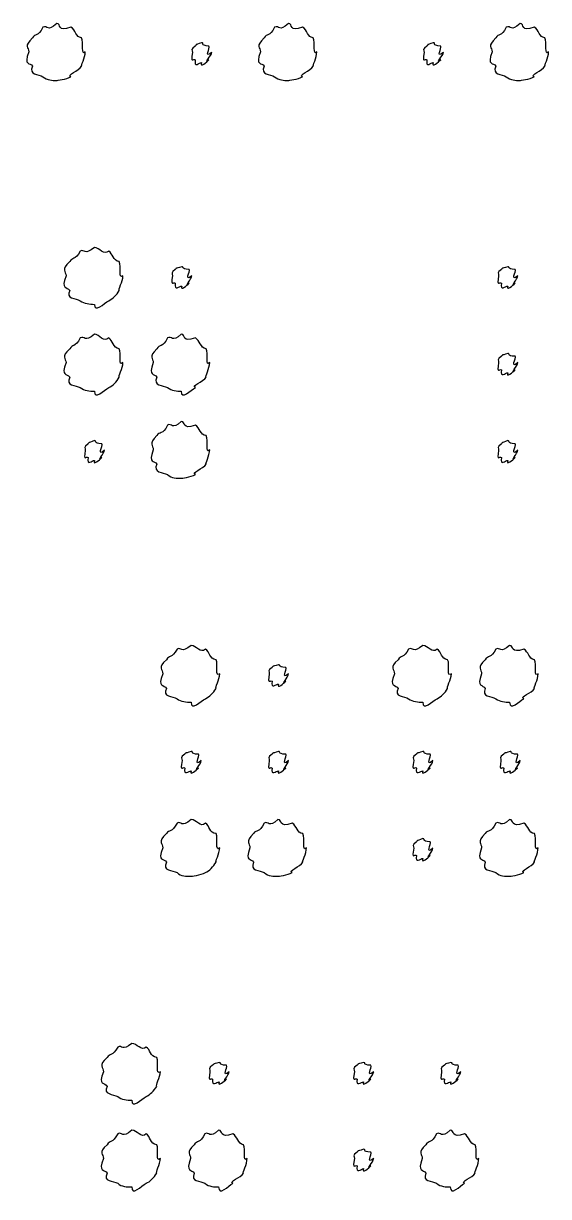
# Model space of a CAD drawing. Header units: millimetres. Extents: x -178 to -32, y 41 to 266.
# Drawn here: x -87.53 to -81.22, y 197.45 to 211.54 of the extents above; entities that cross this region are included whole.
import ezdxf

# ---------------------------------------------------------------- set-up
doc = ezdxf.new("R2010")
doc.units = ezdxf.units.MM
doc.layers.get('0').update_dxf_attribs({"linetype": 'CONTINUOUS'})

msp = doc.modelspace()

# ---------------------------------------------------------------- linework, layer by layer
at = {"color": 0}
for p, q in [((-87.1287, 211.539), (-87.1287, 211.539)), ((-84.3467, 211.539), (-84.3467, 211.539)), ((-81.5643, 211.539), (-81.5643, 211.539)), ((-85.3885, 211.307), (-85.3885, 211.307)), ((-82.6061, 211.307), (-82.6061, 211.307)), ((-86.6754, 208.849), (-86.6754, 208.849)), ((-85.628, 208.617), (-85.628, 208.617)), ((-81.7118, 208.617), (-81.7118, 208.617)), ((-86.6754, 207.807), (-86.6754, 207.807)), ((-85.6336, 207.807), (-85.6336, 207.807)), ((-81.7118, 207.575), (-81.7118, 207.575)), ((-85.6336, 206.76), (-85.6336, 206.76)), ((-86.6754, 206.528), (-86.6754, 206.528)), ((-81.7118, 206.528), (-81.7118, 206.528)), ((-85.5137, 204.068), (-85.5137, 204.068)), ((-82.7313, 204.068), (-82.7313, 204.068)), ((-81.6896, 204.068), (-81.6896, 204.068)), ((-84.4663, 203.837), (-84.4663, 203.837)), ((-85.5137, 202.795), (-85.5137, 202.795)), ((-84.4663, 202.795), (-84.4663, 202.795)), ((-82.7313, 202.795), (-82.7313, 202.795)), ((-81.6843, 202.795), (-81.6843, 202.795)), ((-85.5137, 201.979), (-85.5137, 201.979)), ((-84.4719, 201.979), (-84.4719, 201.979)), ((-81.6896, 201.979), (-81.6896, 201.979)), ((-82.7313, 201.748), (-82.7313, 201.748)), ((-86.2263, 199.289), (-86.2263, 199.289)), ((-85.1789, 199.058), (-85.1789, 199.058)), ((-83.4439, 199.058), (-83.4439, 199.058)), ((-82.3965, 199.058), (-82.3965, 199.058)), ((-86.2263, 198.247), (-86.2263, 198.247)), ((-85.1845, 198.247), (-85.1845, 198.247)), ((-82.4022, 198.247), (-82.4022, 198.247)), ((-83.4439, 198.016), (-83.4439, 198.016))]:
    msp.add_line(p, q, dxfattribs=at)
for points in [[(-87.2942, 211.495), (-87.352, 211.369), (-87.3905, 211.423), (-87.4208, 211.368)], [(-87.1287, 211.539), (-87.2419, 211.428), (-87.2391, 211.523), (-87.2942, 211.495)], [(-86.958, 211.495), (-87.1287, 211.428), (-87.0694, 211.539), (-87.1287, 211.539)], [(-86.831, 211.368), (-86.9001, 211.369), (-86.9029, 211.464), (-86.958, 211.495)], [(-84.5118, 211.495), (-84.5697, 211.369), (-84.6085, 211.423), (-84.6388, 211.368)], [(-84.3467, 211.539), (-84.4596, 211.428), (-84.4568, 211.523), (-84.5118, 211.495)], [(-84.1756, 211.495), (-84.3467, 211.428), (-84.2874, 211.539), (-84.3467, 211.539)], [(-84.049, 211.368), (-84.1177, 211.369), (-84.1206, 211.464), (-84.1756, 211.495)], [(-81.7298, 211.495), (-81.7876, 211.369), (-81.8261, 211.423), (-81.8564, 211.368)], [(-81.5643, 211.539), (-81.6772, 211.428), (-81.6744, 211.523), (-81.7298, 211.495)], [(-81.3932, 211.495), (-81.5643, 211.428), (-81.5051, 211.539), (-81.5643, 211.539)], [(-81.2666, 211.368), (-81.3354, 211.369), (-81.3382, 211.464), (-81.3932, 211.495)], [(-87.4208, 211.368), (-87.5284, 211.259), (-87.4649, 211.255), (-87.4649, 211.197)], [(-86.7869, 211.197), (-86.8423, 211.142), (-86.801, 211.312), (-86.831, 211.368)], [(-84.6388, 211.368), (-84.746, 211.259), (-84.6829, 211.255), (-84.6829, 211.197)], [(-84.0049, 211.197), (-84.0599, 211.142), (-84.0186, 211.312), (-84.049, 211.368)], [(-81.8564, 211.368), (-81.964, 211.259), (-81.9005, 211.255), (-81.9005, 211.197)], [(-81.2225, 211.197), (-81.2775, 211.142), (-81.2363, 211.312), (-81.2666, 211.368)], [(-85.4654, 211.268), (-85.526, 211.226), (-85.4985, 211.22), (-85.4985, 211.191)], [(-85.3885, 211.307), (-85.4819, 211.274), (-85.4435, 211.293), (-85.4654, 211.268)], [(-85.3003, 211.268), (-85.416, 211.274), (-85.3511, 211.307), (-85.3885, 211.307)], [(-85.2671, 211.191), (-85.3719, 211.109), (-85.278, 211.247), (-85.3003, 211.268)], [(-82.6834, 211.268), (-82.744, 211.226), (-82.7162, 211.22), (-82.7162, 211.191)], [(-82.6061, 211.307), (-82.6999, 211.274), (-82.6611, 211.293), (-82.6834, 211.268)], [(-82.5179, 211.268), (-82.6336, 211.274), (-82.5687, 211.307), (-82.6061, 211.307)], [(-82.4847, 211.191), (-82.5895, 211.109), (-82.4957, 211.247), (-82.5179, 211.268)], [(-87.4649, 211.197), (-87.5284, 211.02), (-87.4497, 211.077), (-87.4208, 211.026)], [(-86.831, 211.026), (-86.8423, 211.02), (-86.7869, 211.133), (-86.7869, 211.197)], [(-85.4985, 211.191), (-85.526, 211.045), (-85.4876, 211.128), (-85.4654, 211.103)], [(-85.4654, 211.103), (-85.4819, 210.998), (-85.4174, 211.07), (-85.3885, 211.07)], [(-85.3885, 211.07), (-85.416, 210.998), (-85.3221, 211.081), (-85.3003, 211.103)], [(-85.3003, 211.103), (-85.3719, 211.045), (-85.2671, 211.158), (-85.2671, 211.191)], [(-84.6829, 211.197), (-84.746, 211.02), (-84.6677, 211.077), (-84.6388, 211.026)], [(-84.049, 211.026), (-84.0599, 211.02), (-84.0049, 211.133), (-84.0049, 211.197)], [(-82.7162, 211.191), (-82.744, 211.045), (-82.7052, 211.128), (-82.6834, 211.103)], [(-82.6834, 211.103), (-82.6999, 210.998), (-82.635, 211.07), (-82.6061, 211.07)], [(-82.6061, 211.07), (-82.6336, 210.998), (-82.5398, 211.081), (-82.5179, 211.103)], [(-82.5179, 211.103), (-82.5895, 211.045), (-82.4847, 211.158), (-82.4847, 211.191)], [(-81.9005, 211.197), (-81.964, 211.02), (-81.8854, 211.077), (-81.8564, 211.026)], [(-81.2666, 211.026), (-81.2775, 211.02), (-81.2225, 211.133), (-81.2225, 211.197)], [(-87.4208, 211.026), (-87.4705, 210.917), (-87.3492, 210.932), (-87.2942, 210.899)], [(-86.958, 210.899), (-87.0186, 210.917), (-86.8602, 210.973), (-86.831, 211.026)], [(-84.6388, 211.026), (-84.6882, 210.917), (-84.5672, 210.932), (-84.5118, 210.899)], [(-84.1756, 210.899), (-84.2363, 210.917), (-84.0779, 210.973), (-84.049, 211.026)], [(-81.8564, 211.026), (-81.9062, 210.917), (-81.7848, 210.932), (-81.7298, 210.899)], [(-81.3932, 210.899), (-81.4539, 210.917), (-81.2955, 210.973), (-81.2666, 211.026)], [(-87.2942, 210.899), (-87.2419, 210.855), (-87.1837, 210.855), (-87.1287, 210.855)], [(-87.1287, 210.855), (-87.1287, 210.855), (-87.013, 210.869), (-86.958, 210.899)], [(-84.5118, 210.899), (-84.4596, 210.855), (-84.4017, 210.855), (-84.3467, 210.855)], [(-84.3467, 210.855), (-84.3467, 210.855), (-84.2306, 210.869), (-84.1756, 210.899)], [(-81.7298, 210.899), (-81.6772, 210.855), (-81.6194, 210.855), (-81.5643, 210.855)], [(-81.5643, 210.855), (-81.5643, 210.855), (-81.4486, 210.869), (-81.3932, 210.899)], [(-86.6754, 208.849), (-86.7982, 208.747), (-86.7911, 208.834), (-86.8461, 208.805)], [(-86.5046, 208.805), (-86.5625, 208.747), (-86.6161, 208.849), (-86.6754, 208.849)], [(-86.9731, 208.678), (-87.0846, 208.578), (-87.0172, 208.565), (-87.0172, 208.507)], [(-86.8461, 208.805), (-86.9082, 208.689), (-86.9428, 208.733), (-86.9731, 208.678)], [(-86.3776, 208.678), (-86.4563, 208.689), (-86.4521, 208.774), (-86.5046, 208.805)], [(-86.3335, 208.507), (-86.3942, 208.46), (-86.3473, 208.623), (-86.3776, 208.678)], [(-85.7052, 208.584), (-85.7617, 208.548), (-85.7384, 208.536), (-85.7384, 208.507)], [(-85.628, 208.617), (-85.7176, 208.592), (-85.6834, 208.606), (-85.7052, 208.584)], [(-85.5398, 208.584), (-85.6516, 208.592), (-85.5909, 208.617), (-85.628, 208.617)], [(-85.507, 208.507), (-85.6075, 208.431), (-85.5179, 208.562), (-85.5398, 208.584)], [(-81.7891, 208.584), (-81.8494, 208.548), (-81.8219, 208.536), (-81.8219, 208.507)], [(-81.7118, 208.617), (-81.8053, 208.592), (-81.7668, 208.606), (-81.7891, 208.584)], [(-81.6236, 208.584), (-81.7393, 208.592), (-81.6744, 208.617), (-81.7118, 208.617)], [(-81.5904, 208.507), (-81.6952, 208.431), (-81.6014, 208.562), (-81.6236, 208.584)], [(-87.0172, 208.507), (-87.0846, 208.339), (-87.0021, 208.385), (-86.9731, 208.33)], [(-86.3776, 208.33), (-86.3942, 208.339), (-86.3335, 208.443), (-86.3335, 208.507)], [(-85.7384, 208.507), (-85.7617, 208.365), (-85.7275, 208.441), (-85.7052, 208.419)], [(-85.7052, 208.419), (-85.7176, 208.321), (-85.6569, 208.385), (-85.628, 208.385)], [(-85.628, 208.385), (-85.6516, 208.321), (-85.562, 208.396), (-85.5398, 208.419)], [(-85.5398, 208.419), (-85.6075, 208.365), (-85.507, 208.47), (-85.507, 208.507)], [(-81.8219, 208.507), (-81.8494, 208.365), (-81.8109, 208.441), (-81.7891, 208.419)], [(-81.7891, 208.419), (-81.8053, 208.321), (-81.7407, 208.385), (-81.7118, 208.385)], [(-81.7118, 208.385), (-81.7393, 208.321), (-81.6455, 208.396), (-81.6236, 208.419)], [(-81.6236, 208.419), (-81.6952, 208.365), (-81.5904, 208.47), (-81.5904, 208.507)], [(-86.9731, 208.33), (-87.0253, 208.233), (-86.9015, 208.238), (-86.8461, 208.209)], [(-86.5046, 208.209), (-86.4563, 208.233), (-86.4108, 208.278), (-86.3776, 208.33)], [(-86.8461, 208.209), (-86.7982, 208.173), (-86.7332, 208.165), (-86.6754, 208.165)], [(-86.6754, 208.165), (-86.681, 208.056), (-86.5597, 208.179), (-86.5046, 208.209)], [(-86.8461, 207.763), (-86.9082, 207.641), (-86.9428, 207.688), (-86.9731, 207.631)], [(-86.6754, 207.807), (-86.7982, 207.699), (-86.7911, 207.792), (-86.8461, 207.763)], [(-86.5046, 207.763), (-86.5625, 207.699), (-86.6161, 207.807), (-86.6754, 207.807)], [(-86.3776, 207.631), (-86.4563, 207.641), (-86.4521, 207.732), (-86.5046, 207.763)], [(-85.7991, 207.763), (-85.8569, 207.641), (-85.8954, 207.688), (-85.9257, 207.631)], [(-85.6336, 207.807), (-85.7465, 207.699), (-85.7437, 207.792), (-85.7991, 207.763)], [(-85.4629, 207.763), (-85.6336, 207.699), (-85.5744, 207.807), (-85.6336, 207.807)], [(-85.3359, 207.631), (-85.405, 207.641), (-85.4075, 207.732), (-85.4629, 207.763)], [(-86.9731, 207.631), (-87.0846, 207.527), (-87.0172, 207.52), (-87.0172, 207.465)], [(-86.3335, 207.465), (-86.3942, 207.41), (-86.3473, 207.575), (-86.3776, 207.631)], [(-85.9257, 207.631), (-86.0333, 207.527), (-85.9698, 207.52), (-85.9698, 207.465)], [(-85.2918, 207.465), (-85.3468, 207.41), (-85.3055, 207.575), (-85.3359, 207.631)], [(-81.7118, 207.575), (-81.8053, 207.545), (-81.7668, 207.564), (-81.7891, 207.542)], [(-81.6236, 207.542), (-81.7393, 207.545), (-81.6744, 207.575), (-81.7118, 207.575)], [(-87.0172, 207.465), (-87.0846, 207.292), (-87.0021, 207.344), (-86.9731, 207.289)], [(-86.3776, 207.289), (-86.3942, 207.292), (-86.3335, 207.402), (-86.3335, 207.465)], [(-85.9698, 207.465), (-86.0333, 207.292), (-85.9547, 207.344), (-85.9257, 207.289)], [(-85.3359, 207.289), (-85.3468, 207.292), (-85.2918, 207.402), (-85.2918, 207.465)], [(-81.7891, 207.542), (-81.8494, 207.501), (-81.8219, 207.494), (-81.8219, 207.465)], [(-81.8219, 207.465), (-81.8494, 207.318), (-81.8109, 207.399), (-81.7891, 207.377)], [(-81.5904, 207.465), (-81.6952, 207.384), (-81.6014, 207.52), (-81.6236, 207.542)], [(-81.6236, 207.377), (-81.6952, 207.318), (-81.5904, 207.428), (-81.5904, 207.465)], [(-86.9731, 207.289), (-87.0253, 207.185), (-86.9015, 207.196), (-86.8461, 207.167)], [(-86.5046, 207.167), (-86.4563, 207.185), (-86.4108, 207.236), (-86.3776, 207.289)], [(-85.9257, 207.289), (-85.9755, 207.185), (-85.8541, 207.196), (-85.7991, 207.167)], [(-85.4629, 207.167), (-85.5232, 207.185), (-85.3648, 207.236), (-85.3359, 207.289)], [(-81.7891, 207.377), (-81.8053, 207.274), (-81.7407, 207.344), (-81.7118, 207.344)], [(-81.7118, 207.344), (-81.7393, 207.274), (-81.6455, 207.355), (-81.6236, 207.377)], [(-86.8461, 207.167), (-86.7982, 207.126), (-86.7332, 207.123), (-86.6754, 207.123)], [(-86.6754, 207.123), (-86.681, 207.009), (-86.5597, 207.137), (-86.5046, 207.167)], [(-85.7991, 207.167), (-85.7465, 207.126), (-85.6887, 207.123), (-85.6336, 207.123)], [(-85.6336, 207.123), (-85.6336, 207.009), (-85.5179, 207.137), (-85.4629, 207.167)], [(-85.7991, 206.715), (-85.8569, 206.59), (-85.8954, 206.644), (-85.9257, 206.588)], [(-85.6336, 206.76), (-85.7465, 206.649), (-85.7437, 206.744), (-85.7991, 206.715)], [(-85.4629, 206.715), (-85.6336, 206.649), (-85.5744, 206.76), (-85.6336, 206.76)], [(-85.3359, 206.588), (-85.405, 206.59), (-85.4075, 206.685), (-85.4629, 206.715)], [(-85.9257, 206.588), (-86.0333, 206.48), (-85.9698, 206.476), (-85.9698, 206.418)], [(-85.2918, 206.418), (-85.3468, 206.363), (-85.3055, 206.533), (-85.3359, 206.588)], [(-86.7526, 206.489), (-86.8133, 206.447), (-86.7858, 206.441), (-86.7858, 206.412)], [(-86.6754, 206.528), (-86.7692, 206.495), (-86.7304, 206.514), (-86.7526, 206.489)], [(-86.5872, 206.489), (-86.7029, 206.495), (-86.6383, 206.528), (-86.6754, 206.528)], [(-86.554, 206.412), (-86.6588, 206.329), (-86.5653, 206.467), (-86.5872, 206.489)], [(-81.7891, 206.489), (-81.8494, 206.447), (-81.8219, 206.441), (-81.8219, 206.412)], [(-81.7118, 206.528), (-81.8053, 206.495), (-81.7668, 206.514), (-81.7891, 206.489)], [(-81.6236, 206.489), (-81.7393, 206.495), (-81.6744, 206.528), (-81.7118, 206.528)], [(-81.5904, 206.412), (-81.6952, 206.329), (-81.6014, 206.467), (-81.6236, 206.489)], [(-86.7858, 206.412), (-86.8133, 206.266), (-86.7745, 206.349), (-86.7526, 206.324)], [(-86.7526, 206.324), (-86.7692, 206.219), (-86.7043, 206.291), (-86.6754, 206.291)], [(-86.6754, 206.291), (-86.7029, 206.219), (-86.6094, 206.302), (-86.5872, 206.324)], [(-86.5872, 206.324), (-86.6588, 206.266), (-86.554, 206.379), (-86.554, 206.412)], [(-85.9698, 206.418), (-86.0333, 206.241), (-85.9547, 206.298), (-85.9257, 206.247)], [(-85.3359, 206.247), (-85.3468, 206.241), (-85.2918, 206.354), (-85.2918, 206.418)], [(-81.8219, 206.412), (-81.8494, 206.266), (-81.8109, 206.349), (-81.7891, 206.324)], [(-81.7891, 206.324), (-81.8053, 206.219), (-81.7407, 206.291), (-81.7118, 206.291)], [(-81.7118, 206.291), (-81.7393, 206.219), (-81.6455, 206.302), (-81.6236, 206.324)], [(-81.6236, 206.324), (-81.6952, 206.266), (-81.5904, 206.379), (-81.5904, 206.412)], [(-85.9257, 206.247), (-85.9755, 206.138), (-85.8541, 206.153), (-85.7991, 206.12)], [(-85.4629, 206.12), (-85.5232, 206.138), (-85.3648, 206.194), (-85.3359, 206.247)], [(-85.7991, 206.12), (-85.7465, 206.076), (-85.6887, 206.076), (-85.6336, 206.076)], [(-85.6336, 206.076), (-85.6336, 206.076), (-85.5179, 206.09), (-85.4629, 206.12)], [(-85.6844, 204.024), (-85.7465, 203.908), (-85.7811, 203.952), (-85.8114, 203.897)], [(-85.5137, 204.068), (-85.6365, 203.966), (-85.6294, 204.053), (-85.6844, 204.024)], [(-85.3429, 204.024), (-85.4008, 203.966), (-85.4544, 204.068), (-85.5137, 204.068)], [(-85.2159, 203.897), (-85.2946, 203.908), (-85.2904, 203.994), (-85.3429, 204.024)], [(-82.9024, 204.024), (-82.9645, 203.908), (-82.9987, 203.952), (-83.0291, 203.897)], [(-82.7313, 204.068), (-82.8541, 203.966), (-82.8474, 204.053), (-82.9024, 204.024)], [(-82.5606, 204.024), (-82.6184, 203.966), (-82.6721, 204.068), (-82.7313, 204.068)], [(-82.4339, 203.897), (-82.5123, 203.908), (-82.5084, 203.994), (-82.5606, 204.024)], [(-81.855, 204.024), (-81.9129, 203.908), (-81.9513, 203.952), (-81.9817, 203.897)], [(-81.6896, 204.068), (-81.8028, 203.966), (-81.8, 204.053), (-81.855, 204.024)], [(-81.5188, 204.024), (-81.6896, 203.966), (-81.6303, 204.068), (-81.6896, 204.068)], [(-81.3922, 203.897), (-81.461, 203.908), (-81.4638, 203.994), (-81.5188, 204.024)], [(-85.8114, 203.897), (-85.9229, 203.798), (-85.8555, 203.784), (-85.8555, 203.726)], [(-85.1718, 203.726), (-85.2325, 203.679), (-85.1856, 203.842), (-85.2159, 203.897)], [(-83.0291, 203.897), (-83.1409, 203.798), (-83.0732, 203.784), (-83.0732, 203.726)], [(-82.3898, 203.726), (-82.4505, 203.679), (-82.4036, 203.842), (-82.4339, 203.897)], [(-81.9817, 203.897), (-82.0893, 203.798), (-82.0258, 203.784), (-82.0258, 203.726)], [(-81.3481, 203.726), (-81.4031, 203.679), (-81.3618, 203.842), (-81.3922, 203.897)], [(-84.5435, 203.804), (-84.6, 203.768), (-84.5767, 203.755), (-84.5767, 203.726)], [(-84.4663, 203.837), (-84.5559, 203.812), (-84.5217, 203.825), (-84.5435, 203.804)], [(-84.3781, 203.804), (-84.4899, 203.812), (-84.4292, 203.837), (-84.4663, 203.837)], [(-84.3453, 203.726), (-84.4458, 203.65), (-84.3562, 203.781), (-84.3781, 203.804)], [(-85.8555, 203.726), (-85.9229, 203.558), (-85.8404, 203.605), (-85.8114, 203.55)], [(-85.2159, 203.55), (-85.2325, 203.558), (-85.1718, 203.663), (-85.1718, 203.726)], [(-84.5767, 203.726), (-84.6, 203.585), (-84.5658, 203.66), (-84.5435, 203.638)], [(-84.5435, 203.638), (-84.5559, 203.54), (-84.4952, 203.605), (-84.4663, 203.605)], [(-84.4663, 203.605), (-84.4899, 203.54), (-84.4003, 203.616), (-84.3781, 203.638)], [(-84.3781, 203.638), (-84.4458, 203.585), (-84.3453, 203.689), (-84.3453, 203.726)], [(-83.0732, 203.726), (-83.1409, 203.558), (-83.058, 203.605), (-83.0291, 203.55)], [(-82.4339, 203.55), (-82.4505, 203.558), (-82.3898, 203.663), (-82.3898, 203.726)], [(-82.0258, 203.726), (-82.0893, 203.558), (-82.0106, 203.605), (-81.9817, 203.55)], [(-81.3922, 203.55), (-81.4031, 203.558), (-81.3481, 203.663), (-81.3481, 203.726)], [(-85.8114, 203.55), (-85.8636, 203.452), (-85.7398, 203.458), (-85.6844, 203.429)], [(-85.3429, 203.429), (-85.2946, 203.452), (-85.2491, 203.498), (-85.2159, 203.55)], [(-83.0291, 203.55), (-83.0816, 203.452), (-82.9575, 203.458), (-82.9024, 203.429)], [(-82.5606, 203.429), (-82.5123, 203.452), (-82.4667, 203.498), (-82.4339, 203.55)], [(-81.9817, 203.55), (-82.0314, 203.452), (-81.9101, 203.458), (-81.855, 203.429)], [(-81.5188, 203.429), (-81.5795, 203.452), (-81.4211, 203.498), (-81.3922, 203.55)], [(-85.6844, 203.429), (-85.6365, 203.393), (-85.5715, 203.385), (-85.5137, 203.385)], [(-85.5137, 203.385), (-85.5193, 203.276), (-85.398, 203.399), (-85.3429, 203.429)], [(-82.9024, 203.429), (-82.8541, 203.393), (-82.7892, 203.385), (-82.7313, 203.385)], [(-82.7313, 203.385), (-82.737, 203.276), (-82.6156, 203.399), (-82.5606, 203.429)], [(-81.855, 203.429), (-81.8028, 203.393), (-81.745, 203.385), (-81.6896, 203.385)], [(-81.6896, 203.385), (-81.6896, 203.276), (-81.5739, 203.399), (-81.5188, 203.429)], [(-85.5909, 202.762), (-85.6516, 202.721), (-85.6241, 202.714), (-85.6241, 202.685)], [(-85.5137, 202.795), (-85.6075, 202.765), (-85.5687, 202.784), (-85.5909, 202.762)], [(-85.4255, 202.762), (-85.5412, 202.765), (-85.4766, 202.795), (-85.5137, 202.795)], [(-85.3923, 202.685), (-85.4971, 202.603), (-85.4036, 202.74), (-85.4255, 202.762)], [(-84.5435, 202.762), (-84.6, 202.721), (-84.5767, 202.714), (-84.5767, 202.685)], [(-84.4663, 202.795), (-84.5559, 202.765), (-84.5217, 202.784), (-84.5435, 202.762)], [(-84.3781, 202.762), (-84.4899, 202.765), (-84.4292, 202.795), (-84.4663, 202.795)], [(-84.3453, 202.685), (-84.4458, 202.603), (-84.3562, 202.74), (-84.3781, 202.762)], [(-82.8086, 202.762), (-82.8693, 202.721), (-82.8417, 202.714), (-82.8417, 202.685)], [(-82.7313, 202.795), (-82.8252, 202.765), (-82.7867, 202.784), (-82.8086, 202.762)], [(-82.6431, 202.762), (-82.7592, 202.765), (-82.6943, 202.795), (-82.7313, 202.795)], [(-82.6103, 202.685), (-82.7151, 202.603), (-82.6213, 202.74), (-82.6431, 202.762)], [(-81.7612, 202.762), (-81.818, 202.721), (-81.7944, 202.714), (-81.7944, 202.685)], [(-81.6843, 202.795), (-81.7739, 202.765), (-81.7393, 202.784), (-81.7612, 202.762)], [(-81.5961, 202.762), (-81.7076, 202.765), (-81.6469, 202.795), (-81.6843, 202.795)], [(-81.5629, 202.685), (-81.6635, 202.603), (-81.5739, 202.74), (-81.5961, 202.762)], [(-85.6241, 202.685), (-85.6516, 202.537), (-85.6128, 202.619), (-85.5909, 202.596)], [(-85.4255, 202.596), (-85.4971, 202.537), (-85.3923, 202.648), (-85.3923, 202.685)], [(-84.5767, 202.685), (-84.6, 202.537), (-84.5658, 202.619), (-84.5435, 202.596)], [(-84.3781, 202.596), (-84.4458, 202.537), (-84.3453, 202.648), (-84.3453, 202.685)], [(-82.8417, 202.685), (-82.8693, 202.537), (-82.8308, 202.619), (-82.8086, 202.596)], [(-82.6431, 202.596), (-82.7151, 202.537), (-82.6103, 202.648), (-82.6103, 202.685)], [(-81.7944, 202.685), (-81.818, 202.537), (-81.7834, 202.619), (-81.7612, 202.596)], [(-81.5961, 202.596), (-81.6635, 202.537), (-81.5629, 202.648), (-81.5629, 202.685)], [(-85.5909, 202.596), (-85.6075, 202.493), (-85.5426, 202.563), (-85.5137, 202.563)], [(-85.5137, 202.563), (-85.5412, 202.493), (-85.4477, 202.575), (-85.4255, 202.596)], [(-84.5435, 202.596), (-84.5559, 202.493), (-84.4952, 202.563), (-84.4663, 202.563)], [(-84.4663, 202.563), (-84.4899, 202.493), (-84.4003, 202.575), (-84.3781, 202.596)], [(-82.8086, 202.596), (-82.8252, 202.493), (-82.7603, 202.563), (-82.7313, 202.563)], [(-82.7313, 202.563), (-82.7592, 202.493), (-82.6654, 202.575), (-82.6431, 202.596)], [(-81.7612, 202.596), (-81.7739, 202.493), (-81.7132, 202.563), (-81.6843, 202.563)], [(-81.6843, 202.563), (-81.7076, 202.493), (-81.618, 202.575), (-81.5961, 202.596)], [(-85.6844, 201.935), (-85.7465, 201.81), (-85.7811, 201.863), (-85.8114, 201.808)], [(-85.5137, 201.979), (-85.6365, 201.869), (-85.6294, 201.964), (-85.6844, 201.935)], [(-85.3429, 201.935), (-85.4008, 201.869), (-85.4544, 201.979), (-85.5137, 201.979)], [(-85.2159, 201.808), (-85.2946, 201.81), (-85.2904, 201.905), (-85.3429, 201.935)], [(-84.6374, 201.935), (-84.6952, 201.81), (-84.7337, 201.863), (-84.764, 201.808)], [(-84.4719, 201.979), (-84.5848, 201.869), (-84.582, 201.964), (-84.6374, 201.935)], [(-84.3012, 201.935), (-84.4719, 201.869), (-84.4127, 201.979), (-84.4719, 201.979)], [(-84.1742, 201.808), (-84.2433, 201.81), (-84.2458, 201.905), (-84.3012, 201.935)], [(-81.855, 201.935), (-81.9129, 201.81), (-81.9513, 201.863), (-81.9817, 201.808)], [(-81.6896, 201.979), (-81.8028, 201.869), (-81.8, 201.964), (-81.855, 201.935)], [(-81.5188, 201.935), (-81.6896, 201.869), (-81.6303, 201.979), (-81.6896, 201.979)], [(-81.3922, 201.808), (-81.461, 201.81), (-81.4638, 201.905), (-81.5188, 201.935)], [(-85.8114, 201.808), (-85.9229, 201.699), (-85.8555, 201.695), (-85.8555, 201.637)], [(-85.1718, 201.637), (-85.2325, 201.582), (-85.1856, 201.753), (-85.2159, 201.808)], [(-84.764, 201.808), (-84.8716, 201.699), (-84.8081, 201.695), (-84.8081, 201.637)], [(-84.1301, 201.637), (-84.1851, 201.582), (-84.1439, 201.753), (-84.1742, 201.808)], [(-81.9817, 201.808), (-82.0893, 201.699), (-82.0258, 201.695), (-82.0258, 201.637)], [(-81.3481, 201.637), (-81.4031, 201.582), (-81.3618, 201.753), (-81.3922, 201.808)], [(-85.8555, 201.637), (-85.9229, 201.461), (-85.8404, 201.517), (-85.8114, 201.466)], [(-85.2159, 201.466), (-85.2325, 201.461), (-85.1718, 201.574), (-85.1718, 201.637)], [(-84.8081, 201.637), (-84.8716, 201.461), (-84.793, 201.517), (-84.764, 201.466)], [(-84.1742, 201.466), (-84.1851, 201.461), (-84.1301, 201.574), (-84.1301, 201.637)], [(-82.8086, 201.709), (-82.8693, 201.666), (-82.8417, 201.661), (-82.8417, 201.632)], [(-82.8417, 201.632), (-82.8693, 201.486), (-82.8308, 201.568), (-82.8086, 201.544)], [(-82.7313, 201.748), (-82.8252, 201.714), (-82.7867, 201.734), (-82.8086, 201.709)], [(-82.6431, 201.709), (-82.7592, 201.714), (-82.6943, 201.748), (-82.7313, 201.748)], [(-82.6103, 201.632), (-82.7151, 201.549), (-82.6213, 201.687), (-82.6431, 201.709)], [(-82.6431, 201.544), (-82.7151, 201.486), (-82.6103, 201.599), (-82.6103, 201.632)], [(-82.0258, 201.637), (-82.0893, 201.461), (-82.0106, 201.517), (-81.9817, 201.466)], [(-81.3922, 201.466), (-81.4031, 201.461), (-81.3481, 201.574), (-81.3481, 201.637)], [(-82.8086, 201.544), (-82.8252, 201.439), (-82.7603, 201.511), (-82.7313, 201.511)], [(-82.7313, 201.511), (-82.7592, 201.439), (-82.6654, 201.521), (-82.6431, 201.544)], [(-85.8114, 201.466), (-85.8636, 201.357), (-85.7398, 201.373), (-85.6844, 201.34)], [(-85.3429, 201.34), (-85.2946, 201.357), (-85.2491, 201.414), (-85.2159, 201.466)], [(-84.764, 201.466), (-84.8138, 201.357), (-84.6924, 201.373), (-84.6374, 201.34)], [(-84.3012, 201.34), (-84.3615, 201.357), (-84.2031, 201.414), (-84.1742, 201.466)], [(-81.9817, 201.466), (-82.0314, 201.357), (-81.9101, 201.373), (-81.855, 201.34)], [(-81.5188, 201.34), (-81.5795, 201.357), (-81.4211, 201.414), (-81.3922, 201.466)], [(-85.6844, 201.34), (-85.6365, 201.296), (-85.5715, 201.296), (-85.5137, 201.296)], [(-85.5137, 201.296), (-85.5193, 201.296), (-85.398, 201.309), (-85.3429, 201.34)], [(-84.6374, 201.34), (-84.5848, 201.296), (-84.527, 201.296), (-84.4719, 201.296)], [(-84.4719, 201.296), (-84.4719, 201.296), (-84.3562, 201.309), (-84.3012, 201.34)], [(-81.855, 201.34), (-81.8028, 201.296), (-81.745, 201.296), (-81.6896, 201.296)], [(-81.6896, 201.296), (-81.6896, 201.296), (-81.5739, 201.309), (-81.5188, 201.34)], [(-86.397, 199.245), (-86.4591, 199.129), (-86.4933, 199.173), (-86.5237, 199.118)], [(-86.2263, 199.289), (-86.3487, 199.187), (-86.342, 199.274), (-86.397, 199.245)], [(-86.0552, 199.245), (-86.1131, 199.187), (-86.167, 199.289), (-86.2263, 199.289)], [(-85.9286, 199.118), (-86.0072, 199.129), (-86.003, 199.215), (-86.0552, 199.245)], [(-86.5237, 199.118), (-86.6355, 199.019), (-86.5678, 199.005), (-86.5678, 198.947)], [(-85.8845, 198.947), (-85.9451, 198.901), (-85.8982, 199.063), (-85.9286, 199.118)], [(-85.2562, 199.025), (-85.3126, 198.989), (-85.289, 198.976), (-85.289, 198.947)], [(-85.1789, 199.058), (-85.2685, 199.033), (-85.2339, 199.047), (-85.2562, 199.025)], [(-85.0907, 199.025), (-85.2022, 199.033), (-85.1415, 199.058), (-85.1789, 199.058)], [(-85.0575, 198.947), (-85.1581, 198.871), (-85.0685, 199.003), (-85.0907, 199.025)], [(-83.5212, 199.025), (-83.5819, 198.989), (-83.554, 198.976), (-83.554, 198.947)], [(-83.4439, 199.058), (-83.5378, 199.033), (-83.499, 199.047), (-83.5212, 199.025)], [(-83.3557, 199.025), (-83.4715, 199.033), (-83.4065, 199.058), (-83.4439, 199.058)], [(-83.3226, 198.947), (-83.4274, 198.871), (-83.3335, 199.003), (-83.3557, 199.025)], [(-82.4738, 199.025), (-82.5302, 198.989), (-82.507, 198.976), (-82.507, 198.947)], [(-82.3965, 199.058), (-82.4861, 199.033), (-82.4516, 199.047), (-82.4738, 199.025)], [(-82.3083, 199.025), (-82.4202, 199.033), (-82.3595, 199.058), (-82.3965, 199.058)], [(-82.2752, 198.947), (-82.3761, 198.871), (-82.2865, 199.003), (-82.3083, 199.025)], [(-86.5678, 198.947), (-86.6355, 198.779), (-86.5526, 198.826), (-86.5237, 198.771)], [(-85.9286, 198.771), (-85.9451, 198.779), (-85.8845, 198.884), (-85.8845, 198.947)], [(-85.289, 198.947), (-85.3126, 198.805), (-85.278, 198.881), (-85.2562, 198.859)], [(-85.2562, 198.859), (-85.2685, 198.761), (-85.2078, 198.826), (-85.1789, 198.826)], [(-85.1789, 198.826), (-85.2022, 198.761), (-85.1126, 198.837), (-85.0907, 198.859)], [(-85.0907, 198.859), (-85.1581, 198.805), (-85.0575, 198.91), (-85.0575, 198.947)], [(-83.554, 198.947), (-83.5819, 198.805), (-83.5431, 198.881), (-83.5212, 198.859)], [(-83.5212, 198.859), (-83.5378, 198.761), (-83.4729, 198.826), (-83.4439, 198.826)], [(-83.4439, 198.826), (-83.4715, 198.761), (-83.3776, 198.837), (-83.3557, 198.859)], [(-83.3557, 198.859), (-83.4274, 198.805), (-83.3226, 198.91), (-83.3226, 198.947)], [(-82.507, 198.947), (-82.5302, 198.805), (-82.4957, 198.881), (-82.4738, 198.859)], [(-82.4738, 198.859), (-82.4861, 198.761), (-82.4255, 198.826), (-82.3965, 198.826)], [(-82.3965, 198.826), (-82.4202, 198.761), (-82.3306, 198.837), (-82.3083, 198.859)], [(-82.3083, 198.859), (-82.3761, 198.805), (-82.2752, 198.91), (-82.2752, 198.947)], [(-86.5237, 198.771), (-86.5763, 198.673), (-86.4521, 198.679), (-86.397, 198.65)], [(-86.0552, 198.65), (-86.0072, 198.673), (-85.9617, 198.719), (-85.9286, 198.771)], [(-86.397, 198.65), (-86.3487, 198.614), (-86.2842, 198.606), (-86.2263, 198.606)], [(-86.2263, 198.606), (-86.2316, 198.497), (-86.1106, 198.62), (-86.0552, 198.65)], [(-86.2263, 198.247), (-86.3487, 198.14), (-86.342, 198.232), (-86.397, 198.203)], [(-86.0552, 198.203), (-86.1131, 198.14), (-86.167, 198.247), (-86.2263, 198.247)], [(-85.1845, 198.247), (-85.2974, 198.14), (-85.2946, 198.232), (-85.3496, 198.203)], [(-85.0134, 198.203), (-85.1845, 198.14), (-85.1253, 198.247), (-85.1845, 198.247)], [(-82.4022, 198.247), (-82.5151, 198.14), (-82.5123, 198.232), (-82.5676, 198.203)], [(-82.2311, 198.203), (-82.4022, 198.14), (-82.3429, 198.247), (-82.4022, 198.247)], [(-86.397, 198.203), (-86.4591, 198.082), (-86.4933, 198.129), (-86.5237, 198.071)], [(-85.9286, 198.071), (-86.0072, 198.082), (-86.003, 198.173), (-86.0552, 198.203)], [(-85.3496, 198.203), (-85.4075, 198.082), (-85.4463, 198.129), (-85.4766, 198.071)], [(-84.8868, 198.071), (-84.9556, 198.082), (-84.9584, 198.173), (-85.0134, 198.203)], [(-82.5676, 198.203), (-82.6255, 198.082), (-82.6639, 198.129), (-82.6943, 198.071)], [(-82.1044, 198.071), (-82.1732, 198.082), (-82.1761, 198.173), (-82.2311, 198.203)], [(-86.5237, 198.071), (-86.6355, 197.968), (-86.5678, 197.961), (-86.5678, 197.906)], [(-85.8845, 197.906), (-85.9451, 197.85), (-85.8982, 198.016), (-85.9286, 198.071)], [(-85.4766, 198.071), (-85.5839, 197.968), (-85.5207, 197.961), (-85.5207, 197.906)], [(-84.8427, 197.906), (-84.8977, 197.85), (-84.8565, 198.016), (-84.8868, 198.071)], [(-83.5212, 197.983), (-83.5819, 197.941), (-83.554, 197.934), (-83.554, 197.906)], [(-83.4439, 198.016), (-83.5378, 197.986), (-83.499, 198.005), (-83.5212, 197.983)], [(-83.3557, 197.983), (-83.4715, 197.986), (-83.4065, 198.016), (-83.4439, 198.016)], [(-83.3226, 197.906), (-83.4274, 197.824), (-83.3335, 197.961), (-83.3557, 197.983)], [(-82.6943, 198.071), (-82.8019, 197.968), (-82.7384, 197.961), (-82.7384, 197.906)], [(-82.0603, 197.906), (-82.1154, 197.85), (-82.0741, 198.016), (-82.1044, 198.071)], [(-86.5678, 197.906), (-86.6355, 197.732), (-86.5526, 197.784), (-86.5237, 197.729)], [(-85.9286, 197.729), (-85.9451, 197.732), (-85.8845, 197.842), (-85.8845, 197.906)], [(-85.5207, 197.906), (-85.5839, 197.732), (-85.5056, 197.784), (-85.4766, 197.729)], [(-84.8868, 197.729), (-84.8977, 197.732), (-84.8427, 197.842), (-84.8427, 197.906)], [(-83.554, 197.906), (-83.5819, 197.758), (-83.5431, 197.84), (-83.5212, 197.817)], [(-83.3557, 197.817), (-83.4274, 197.758), (-83.3226, 197.868), (-83.3226, 197.906)], [(-82.7384, 197.906), (-82.8019, 197.732), (-82.7232, 197.784), (-82.6943, 197.729)], [(-82.1044, 197.729), (-82.1154, 197.732), (-82.0603, 197.842), (-82.0603, 197.906)], [(-86.5237, 197.729), (-86.5763, 197.626), (-86.4521, 197.637), (-86.397, 197.608)], [(-86.0552, 197.608), (-86.0072, 197.626), (-85.9617, 197.677), (-85.9286, 197.729)], [(-85.4766, 197.729), (-85.526, 197.626), (-85.405, 197.637), (-85.3496, 197.608)], [(-85.0134, 197.608), (-85.0741, 197.626), (-84.9157, 197.677), (-84.8868, 197.729)], [(-83.5212, 197.817), (-83.5378, 197.714), (-83.4729, 197.784), (-83.4439, 197.784)], [(-83.4439, 197.784), (-83.4715, 197.714), (-83.3776, 197.795), (-83.3557, 197.817)], [(-82.6943, 197.729), (-82.744, 197.626), (-82.6227, 197.637), (-82.5676, 197.608)], [(-82.2311, 197.608), (-82.2918, 197.626), (-82.1334, 197.677), (-82.1044, 197.729)], [(-86.397, 197.608), (-86.3487, 197.566), (-86.2842, 197.564), (-86.2263, 197.564)], [(-86.2263, 197.564), (-86.2316, 197.449), (-86.1106, 197.578), (-86.0552, 197.608)], [(-85.3496, 197.608), (-85.2974, 197.566), (-85.2396, 197.564), (-85.1845, 197.564)], [(-85.1845, 197.564), (-85.1845, 197.449), (-85.0685, 197.578), (-85.0134, 197.608)], [(-82.5676, 197.608), (-82.5151, 197.566), (-82.4572, 197.564), (-82.4022, 197.564)], [(-82.4022, 197.564), (-82.4022, 197.449), (-82.2865, 197.578), (-82.2311, 197.608)]]:
    msp.add_open_spline(points, degree=3, dxfattribs=at)

doc.saveas('drawing.dxf')
